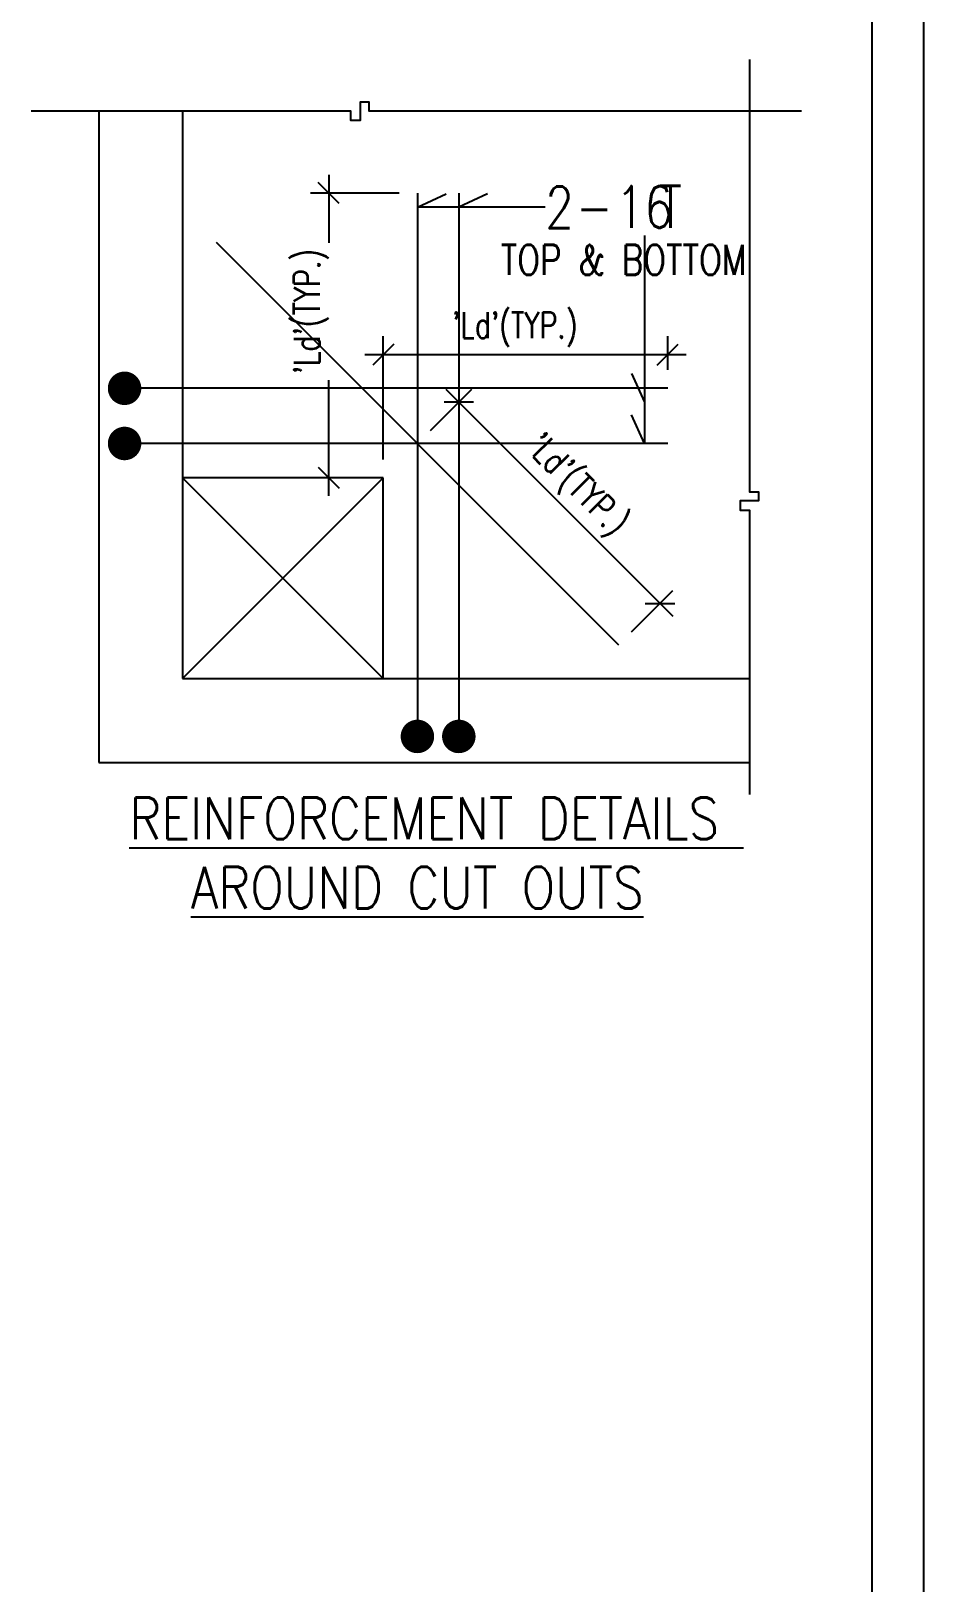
# Model space of a CAD drawing. Extents: x 1878645 to 3043969, y -1160829 to -603973.
# Drawn here: x 2197147 to 2201415, y -771139 to -763724 of the extents above; entities that cross this region are included whole.
import ezdxf
from ezdxf.enums import TextEntityAlignment as Align

# ---------------------------------------------------------------- set-up
doc = ezdxf.new("R2010")
doc.units = 0
doc.header["$LTSCALE"] = 100
doc.header["$PDMODE"] = 66
doc.linetypes.add('Hidden', pattern=[9.525, 6.35, -3.175])
doc.layers.get('Defpoints').update_dxf_attribs({"lineweight": 0})
for name, color, linetype in [('ATRI', 2, 'Continuous'), ('BAR', 1, 'Continuous'), ('NOTETEXT', 3, 'Continuous'), ('S-DIM', 9, 'Continuous'), ('S-FDN', 4, 'Continuous'), ('S-MIS', 8, 'Continuous'), ('S-RC WALL', 1, 'Continuous'), ('S-RETA', 1, 'Continuous'), ('S-TEXT', 3, 'Continuous')]:
    doc.layers.add(name, color=color, linetype=linetype)
doc.styles.add('ROMANS', font='simplex.shx', dxfattribs={"width": 0.75})
doc.styles.add('ROMANT', font='simplex.shx', dxfattribs={"width": 0.85})
doc.dimstyles.new('S-SEC(1-150)', dxfattribs={"dimscale": 50, "dimtxt": 2.5, "dimasz": 2, "dimexe": 1.75, "dimexo": 1.75, "dimgap": 0.25, "dimtad": 1, "dimdec": 0, "dimzin": 0, "dimdsep": 46, "dimtxsty": 'ROMANS', "dimblk": 'OBLIQUE', "dimcen": 0.09, "dimdle": 1.75, "dimclrd": 8, "dimclre": 8, "dimclrt": 3, "dimadec": 0, "dimazin": 0, "dimtfac": 1, "dimtdec": 0, "dimtofl": 0, "dimtmove": 2, "dimatfit": 3, "dimfxl": 1, "dimtolj": 1, "dimtzin": 0, "dimlwd": -1, "dimarcsym": 0})

# ---------------------------------------------------------------- blocks, each defined once
blk = doc.blocks.new('_OBLIQUE')
at = {"color": 0, "linetype": 'ByBlock'}
blk.add_line((-0.5, -0.5), (0.5, 0.5), dxfattribs=at)
blk = doc.blocks.new('*D957')
at = {"layer": 'Defpoints', "color": 0, "transparency": 16777216}
for p in [(2198993.6, -765694.6), (2200153.2, -766458.4), (2199955.3, -766656.3)]:
    blk.add_point(p, dxfattribs=at)
at = {"layer": 'S-FDN', "color": 8, "linetype": 'Continuous', "lineweight": -2, "transparency": 16777216}
for p, q in [((2199055.5, -765632.8), (2199253.4, -765434.9)), ((2200017.2, -766594.4), (2200215.1, -766396.5))]:
    blk.add_line(p, q, dxfattribs=at)
at = {"layer": 'S-FDN', "color": 8, "transparency": 16777216}
blk.add_line((2199129.7, -765434.9), (2200215.1, -766520.3), dxfattribs=at)
at = {"layer": 'S-FDN', "color": 8, "transparency": 16777216, "xscale": 100, "yscale": 100, "zscale": 100}
for p, rotation in [((2199191.5, -765496.7), 135.0000000000139), ((2200153.2, -766458.4), 315.0000000000139)]:
    blk.add_blockref('_OBLIQUE', p, dxfattribs=dict(at, rotation=rotation))
at = {"layer": 'S-FDN', "color": 3, "transparency": 16777216, "insert": (2199748.4, -765901.6), "char_height": 125, "attachment_point": 5, "rotation": 315, "style": 'ROMANS'}
blk.add_mtext("\\A1;'Ld'(TYP.)", dxfattribs=at)
blk = doc.blocks.new('*D958')
at = {"layer": 'Defpoints', "color": 0, "transparency": 16777216}
for p in [(2200190.3, -765270.2), (2200190.3, -765431), (2198830.3, -765858)]:
    blk.add_point(p, dxfattribs=at)
at = {"layer": 'S-FDN', "color": 8, "linetype": 'Continuous', "lineweight": -2, "transparency": 16777216}
for p, q in [((2198830.3, -765770.5), (2198830.3, -765182.7)), ((2200190.3, -765343.5), (2200190.3, -765182.7))]:
    blk.add_line(p, q, dxfattribs=at)
at = {"layer": 'S-FDN', "color": 8, "transparency": 16777216}
blk.add_line((2198742.8, -765270.2), (2200277.8, -765270.2), dxfattribs=at)
at = {"layer": 'S-FDN', "color": 8, "transparency": 16777216, "xscale": 100, "yscale": 100, "zscale": 100, "rotation": 180}
blk.add_blockref('_OBLIQUE', (2198830.3, -765270.2), dxfattribs=at)
at = {"layer": 'S-FDN', "color": 8, "transparency": 16777216, "xscale": 100, "yscale": 100, "zscale": 100}
blk.add_blockref('_OBLIQUE', (2200190.3, -765270.2), dxfattribs=at)
at = {"layer": 'S-FDN', "color": 3, "transparency": 16777216, "insert": (2199458.9, -765149.9), "char_height": 125, "attachment_point": 5, "style": 'ROMANS'}
blk.add_mtext("\\A1;'Ld'(TYP.)", dxfattribs=at)
blk = doc.blocks.new('*D959')
at = {"layer": 'Defpoints', "color": 0, "transparency": 16777216}
for p in [(2198569.9, -764498), (2198993.6, -764498), (2198830.3, -765858)]:
    blk.add_point(p, dxfattribs=at)
at = {"layer": 'S-FDN', "color": 8, "transparency": 16777216}
for p, q in [((2198569.9, -764410.5), (2198569.9, -764736.3)), ((2198569.9, -765945.5), (2198569.9, -765392.2))]:
    blk.add_line(p, q, dxfattribs=at)
at = {"layer": 'S-FDN', "color": 8, "linetype": 'Continuous', "lineweight": -2, "transparency": 16777216}
for p, q in [((2198906.1, -764498), (2198482.4, -764498)), ((2198742.8, -765858), (2198482.4, -765858))]:
    blk.add_line(p, q, dxfattribs=at)
at = {"layer": 'S-FDN', "color": 8, "transparency": 16777216, "xscale": 100, "yscale": 100, "zscale": 100}
for p, rotation in [((2198569.9, -764498), 90), ((2198569.9, -765858), 270)]:
    blk.add_blockref('_OBLIQUE', p, dxfattribs=dict(at, rotation=rotation))
at = {"layer": 'S-FDN', "color": 3, "transparency": 16777216, "insert": (2198486.1, -765064.3), "char_height": 125, "attachment_point": 5, "rotation": 90, "style": 'ROMANS'}
blk.add_mtext("\\A1;'Ld'(TYP.)", dxfattribs=at)
blk = doc.blocks.new('*U867')
at = {"layer": 'ATRI', "style": 'ROMANS', "width": 0.8}
blk.add_text('-  T', height=125, dxfattribs=at).set_placement((81.4, 39.8))
for tag, p in [('A', (76.2, 38.4)), ('BB', (372.3, 39.4))]:
    blk.add_attdef(tag, text='', height=125, dxfattribs=at).set_placement(p, align=Align.RIGHT)

msp = doc.modelspace()

# ---------------------------------------------------------------- linework, layer by layer
at = {"color": 35}
msp.add_line((2201414.76321, -773992.5911, 0.0006), (2201414.76321, -754328.63304, 0.0006), dxfattribs=at)
msp.add_line((2201166.69775, -773754.06662, 0.0006), (2201166.69775, -754576.69849, 0.0006))
at = {"layer": 'BAR', "lineweight": -2}
for p, q in [((2200190.26289, -765431.03663), (2197594.02714, -765431.03663)), ((2200190.26289, -765694.64346), (2197594.02714, -765694.64346))]:
    msp.add_line(p, q, dxfattribs=at)
at = {"layer": 'S-DIM', "linetype": 'Continuous', "const_width": 80}
for points in [[(2197594.02714, -765471.03663, -1), (2197594.02714, -765391.03663, -1)], [(2197594.02714, -765734.64346, -1), (2197594.02714, -765654.64346, -1)], [(2198953.64257, -767094.25889, 1), (2199033.64257, -767094.25889, 1)], [(2199151.54939, -767094.25889, 1), (2199231.54939, -767094.25889, 1)]]:
    msp.add_lwpolyline(points, format="xyb", close=True, dxfattribs=at)
at = {"layer": 'S-MIS', "color": 11}
for p, q in [((2198830.26289, -765858.02314), (2197870.26289, -766818.02314)), ((2198830.26289, -766818.02314), (2197870.26289, -765858.02314))]:
    msp.add_line(p, q, dxfattribs=at)
at = {"layer": 'S-MIS'}
for points in [[(2200580.65523, -763859.66268), (2200580.65523, -765925.27778), (2200624.40523, -765925.27778), (2200624.40523, -765969.02778), (2200536.90523, -765969.02778), (2200536.90523, -766012.77778), (2200580.65523, -766012.77778), (2200580.65523, -767371.34176)], [(2200828.62335, -764107.6308), (2198763.00825, -764107.6308), (2198763.00825, -764063.8808), (2198719.25825, -764063.8808), (2198719.25825, -764151.3808), (2198675.50825, -764151.3808), (2198675.50825, -764107.6308), (2197146.91428, -764107.6308)], [(2199604.84294, -764564.88767), (2198993.64257, -764564.88767), (2199130.83547, -764501.78791)], [(2199328.74229, -764501.78791), (2199191.54939, -764564.88767)], [(2200079.68787, -764700.41307), (2200079.68787, -765694.64346), (2200016.58812, -765557.45056)], [(2200016.58812, -765359.54374), (2200079.68787, -765496.73663)]]:
    msp.add_lwpolyline(points, dxfattribs=at)
at = {"layer": 'S-RC WALL'}
for p, q in [((2197470.26289, -764107.6308), (2197470.26289, -767218.82314)), ((2197470.26289, -767218.82314), (2200580.65523, -767218.82314))]:
    msp.add_line(p, q, dxfattribs=at)
at = {"layer": 'S-RC WALL', "linetype": 'Hidden', "ltscale": 15}
for p, q in [((2197870.26289, -764107.6308), (2197870.26289, -765858.02314)), ((2198830.26289, -766818.02314), (2200580.65523, -766818.24094))]:
    msp.add_line(p, q, dxfattribs=at)
at = {"layer": 'S-RETA', "ltscale": 100}
for p, q in [((2198993.64257, -764498.02314), (2198993.64257, -767094.25889)), ((2199191.54939, -764498.02314), (2199191.54939, -767094.25889)), ((2198031.97735, -764732.97823), (2199955.30779, -766656.30868))]:
    msp.add_line(p, q, dxfattribs=at)
at = {"layer": 'S-RETA', "color": 6, "ltscale": 100}
for p, q in [((2197870.26289, -765858.02314), (2197870.26289, -766818.02314)), ((2198830.26289, -765858.02314), (2197870.26289, -765858.02314)), ((2198830.26289, -766818.02314), (2198830.26289, -765858.02314)), ((2197870.26289, -766818.02314), (2198830.26289, -766818.02314))]:
    msp.add_line(p, q, dxfattribs=at)

# ---------------------------------------------------------------- block references
at = {"layer": 'ATRI', "xscale": 1.6, "yscale": 1.6, "zscale": 1.6}
msp.add_blockref('*U867', (2199619.68632, -764727.77135), dxfattribs=at).add_auto_attribs({'A': '2', 'BB': '16'})

# ---------------------------------------------------------------- texts
at = {"layer": 'NOTETEXT', "style": 'ROMANS', "width": 0.8}
msp.add_text('TOP & BOTTOM', height=144, dxfattribs=at).set_placement((2199392.02607, -764889.43419))
at = {"layer": 'S-TEXT', "style": 'ROMANT', "width": 0.85}
for s, p in [('%%UREINFORCEMENT DETAILS ', (2197616.30813, -767585.79884)), ('%%UAROUND CUT OUTS', (2197910.86924, -767916.61958))]:
    msp.add_text(s, height=200, dxfattribs=at).set_placement(p)

# ---------------------------------------------------------------- dimensions: what is measured, and where the dimension line sits
at = {"layer": 'S-FDN', "color": 2}
dim = msp.add_linear_dim(base=(2198569.87581, -764498.02314), p1=(2198830.26289, -765858.02314), p2=(2198993.64257, -764498.02314), angle=90, text="'Ld'(TYP.)", dimstyle='S-SEC(1-150)', override={"dimlfac": 0.5, "dimfxl": 0.18, "dimarcsym": 1}, dxfattribs=at)
dim.commit()
dim.dimension.update_dxf_attribs({"geometry": '*D959', "text_midpoint": (2198486.05764, -765064.25144), "dimtype": 160})
dim = msp.add_linear_dim(base=(2200190.26289, -765270.16929), p1=(2198830.26289, -765858.02314), p2=(2200190.26289, -765431.03663), text="'Ld'(TYP.)", dimstyle='S-SEC(1-150)', override={"dimlfac": 0.5, "dimfxl": 0.18, "dimarcsym": 1}, dxfattribs=at)
dim.commit()
dim.dimension.update_dxf_attribs({"geometry": '*D958', "text_midpoint": (2199458.90053, -765149.93313), "dimtype": 160})
dim = msp.add_aligned_dim(p1=(2198993.64257, -765694.64346), p2=(2199955.30779, -766656.30868), distance=279.88251, text="'Ld'(TYP.)", dimstyle='S-SEC(1-150)', override={"dimlfac": 0.5, "dimfxl": 0.18, "dimarcsym": 1}, dxfattribs=at)
dim.commit()
dim.dimension.update_dxf_attribs({"geometry": '*D957', "text_midpoint": (2199748.39598, -765901.55527)})

doc.saveas('drawing.dxf')
